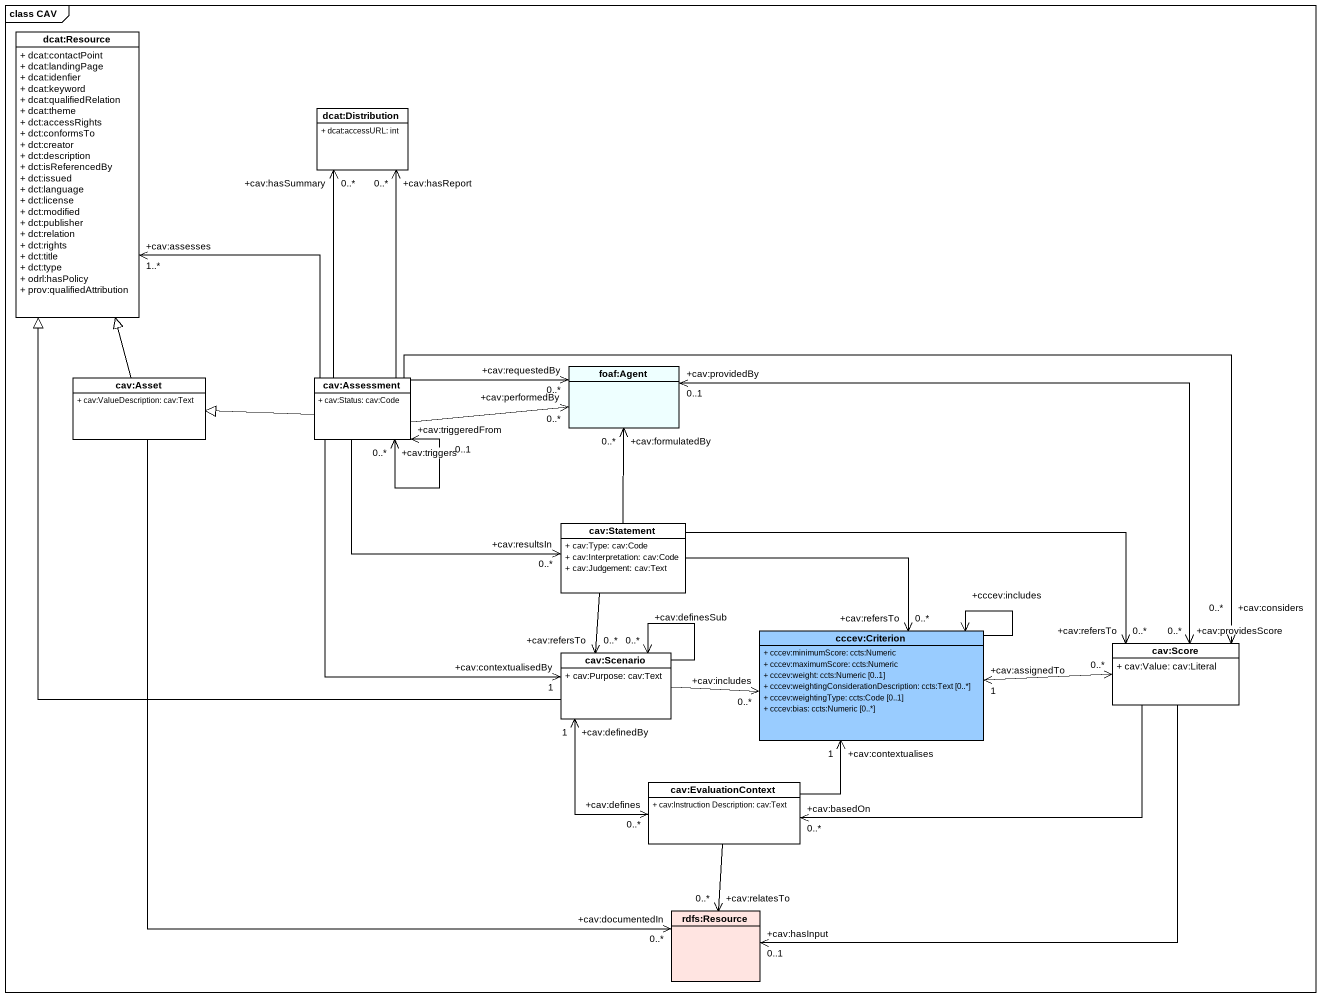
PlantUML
@startuml
mainframe class CAV
hide circle
hide empty members
skinparam classAttributeIconSize 0
class "dcat:Resource" as dcat_Resource #FFFFFF {
  + dcat:contactPoint
  + dcat:landingPage
  + dcat:idenfier
  + dcat:keyword
  + dcat:qualifiedRelation
  + dcat:theme
  + dct:accessRights
  + dct:conformsTo
  + dct:creator
  + dct:description
  + dct:isReferencedBy
  + dct:issued
  + dct:language
  + dct:license
  + dct:modified
  + dct:publisher
  + dct:relation
  + dct:rights
  + dct:title
  + dct:type
  + odrl:hasPolicy
  + prov:qualifiedAttribution
}
class "dcat:Distribution" as dcat_Distribution #FFFFFF {
  + dcat:accessURL: int
}
class "cav:Asset" as cav_Asset {
  + cav:ValueDescription: cav:Text
}
class "cav:Assessment" as cav_Assessment {
  + cav:Status: cav:Code
}
class "foaf:Agent" as foaf_Agent #EEFFFF
class "cav:Statement" as cav_Statement {
  + cav:Type: cav:Code
  + cav:Interpretation: cav:Code
  + cav:Judgement: cav:Text
}
class "cccev:Criterion" as cccev_Criterion #99CCFF {
  + cccev:minimumScore: ccts:Numeric
  + cccev:maximumScore: ccts:Numeric
  + cccev:weight: ccts:Numeric [0..1]
  + cccev:weightingConsiderationDescription: ccts:Text [0..*]
  + cccev:weightingType: ccts:Code [0..1]
  + cccev:bias: ccts:Numeric [0..*]
}
class "cav:Score" as cav_Score {
  + cav:Value: cav:Literal
}
class "cav:Scenario" as cav_Scenario {
  + cav:Purpose: cav:Text
}
class "cav:EvaluationContext" as cav_EvaluationContext {
  + cav:Instruction Description: cav:Text
}
class "rdfs:Resource" as rdfs_Resource #FFE4E1
cav_Asset -up-|> dcat_Resource
cav_Asset --> "+cav:documentedIn\n0..*" rdfs_Resource
cav_Assessment -up-> "+cav:assesses\n1..*" dcat_Resource
cav_Assessment -up-> "+cav:hasReport\n0..*" dcat_Distribution
cav_Assessment -up-> "+cav:hasSummary\n0..*" dcat_Distribution
cav_Assessment -left-|> cav_Asset
cav_Assessment "+cav:triggers\n0..*" <--> "+cav:triggeredFrom\n0..1" cav_Assessment
cav_Assessment -right-> "+cav:performedBy\n0..*" foaf_Agent
cav_Assessment -right-> "+cav:requestedBy\n0..*" foaf_Agent
cav_Assessment -right-> "+cav:resultsIn\n0..*" cav_Statement
cav_Assessment -right-> "+cav:considers\n0..*" cav_Score
cav_Assessment --> "+cav:contextualisedBy\n1" cav_Scenario
cav_Statement -up-> "+cav:formulatedBy\n0..*" foaf_Agent
cav_Statement -right-> "+cav:refersTo\n0..*" cccev_Criterion
cav_Statement -right-> "+cav:refersTo\n0..*" cav_Score
cav_Statement --> "+cav:refersTo\n0..*" cav_Scenario
cccev_Criterion --> "+cccev:includes" cccev_Criterion
cav_Score "+cav:providesScore\n0..*" <-left-> "+cav:providedBy\n0..1" foaf_Agent
cav_Score "0..*" <-left-> "+cav:assignedTo\n1" cccev_Criterion
cav_Score -left-> "+cav:basedOn\n0..*" cav_EvaluationContext
cav_Score -left-> "+cav:hasInput\n0..1" rdfs_Resource
cav_Scenario -up-|> dcat_Resource
cav_Scenario -right-> "+cav:includes\n0..*" cccev_Criterion
cav_Scenario --> "+cav:definesSub\n0..*" cav_Scenario
cav_Scenario "+cav:definedBy\n1" <--> "+cav:defines\n0..*" cav_EvaluationContext
cav_EvaluationContext -up-> "+cav:contextualises\n1" cccev_Criterion
cav_EvaluationContext --> "+cav:relatesTo\n0..*" rdfs_Resource
@enduml
